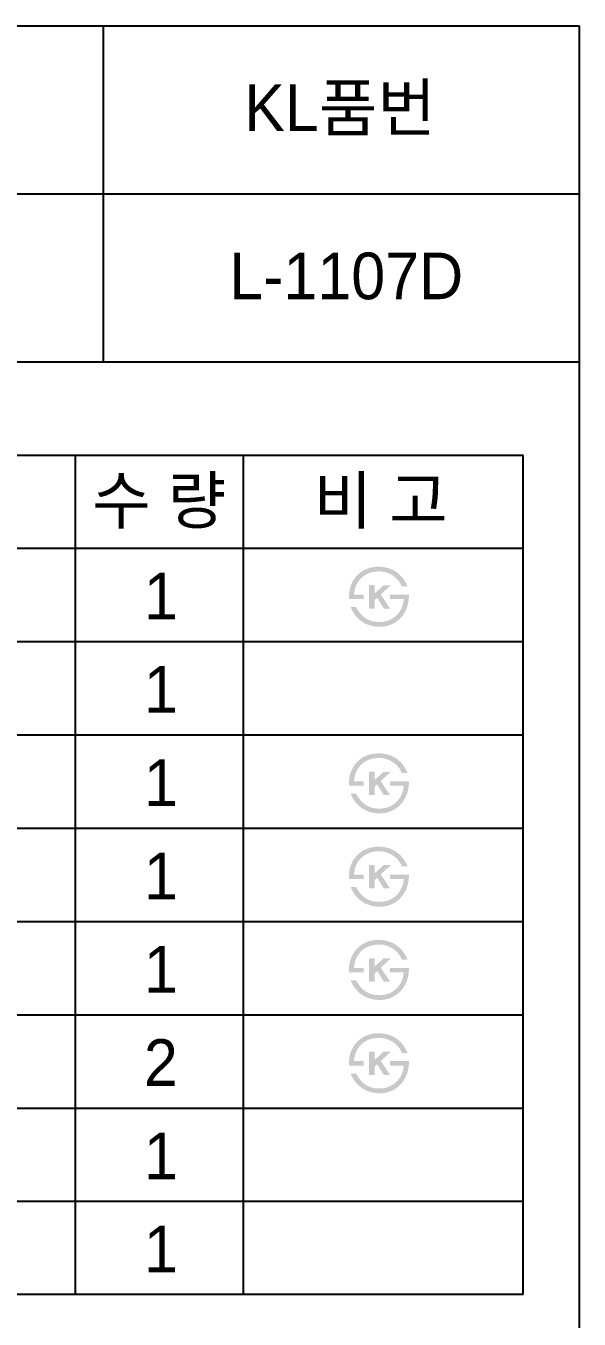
# Model space of a CAD drawing. Header units: millimetres. Extents: x 0 to 3720, y -67 to 2530.
# Drawn here: x 3424 to 3720, y 1837 to 2530 of the extents above; entities that cross this region are included whole.
import ezdxf
from ezdxf.enums import TextEntityAlignment as Align

# ---------------------------------------------------------------- set-up
doc = ezdxf.new("R2010")
doc.units = ezdxf.units.MM
doc.layers.add('TEXT', color=7, linetype='Continuous')
doc.layers.add('도각라인', color=7, linetype='Continuous')
doc.styles.add('타이틀', font='H2GTRM.TTF', dxfattribs={"height": 25})

msp = doc.modelspace()

# ---------------------------------------------------------------- hatches: boundary and pattern name
at = {"layer": 'TEXT'}
for points in [[(3596.89, 2222.79), (3596.87, 2223.2), (3596.86, 2223.61), (3596.86, 2224.02), (3596.87, 2224.42), (3596.88, 2224.83), (3596.9, 2225.23), (3596.94, 2225.63), (3596.98, 2226.03), (3597.02, 2226.42), (3597.08, 2226.82), (3597.15, 2227.21), (3597.22, 2227.6), (3597.3, 2227.99), (3597.4, 2228.37), (3597.5, 2228.76), (3597.6, 2229.14), (3597.73, 2229.52), (3597.86, 2229.9), (3597.99, 2230.28), (3598.14, 2230.65), (3598.29, 2231.01), (3598.46, 2231.37), (3598.63, 2231.72), (3598.81, 2232.07), (3598.99, 2232.41), (3599.19, 2232.74), (3599.39, 2233.07), (3599.6, 2233.39), (3599.82, 2233.71), (3600.05, 2234.02), (3600.29, 2234.32), (3600.79, 2234.94), (3601.06, 2235.24), (3601.34, 2235.54), (3601.62, 2235.83), (3601.91, 2236.1), (3602.21, 2236.37), (3602.51, 2236.63), (3602.82, 2236.88), (3603.14, 2237.12), (3603.46, 2237.36), (3603.79, 2237.58), (3604.13, 2237.79), (3604.48, 2238), (3604.83, 2238.2), (3605.19, 2238.38), (3605.56, 2238.56), (3605.96, 2238.74), (3606.37, 2238.91), (3606.79, 2239.07), (3607.21, 2239.22), (3607.63, 2239.36), (3608.07, 2239.48), (3608.51, 2239.59), (3608.95, 2239.7), (3609.4, 2239.79), (3609.86, 2239.87), (3610.32, 2239.93), (3610.79, 2239.99), (3611.27, 2240.03), (3611.75, 2240.07), (3612.24, 2240.09), (3612.73, 2240.1), (3613.49, 2240.08), (3613.87, 2240.06), (3614.24, 2240.03), (3614.61, 2240), (3614.97, 2239.96), (3615.33, 2239.91), (3615.69, 2239.86), (3616.04, 2239.8), (3616.39, 2239.74), (3616.73, 2239.66), (3617.07, 2239.59), (3617.41, 2239.5), (3617.74, 2239.41), (3618.07, 2239.32), (3618.4, 2239.21), (3618.72, 2239.1), (3619.04, 2238.99), (3619.35, 2238.87), (3619.66, 2238.74), (3619.97, 2238.6), (3620.27, 2238.46), (3620.57, 2238.31), (3620.87, 2238.16), (3621.16, 2238), (3621.45, 2237.83), (3621.73, 2237.66), (3622.01, 2237.48), (3622.29, 2237.29), (3622.56, 2237.1), (3622.83, 2236.9), (3623.09, 2236.7), (3623.51, 2236.35), (3623.92, 2236), (3624.32, 2235.62), (3624.7, 2235.24), (3625.07, 2234.84), (3625.43, 2234.42), (3625.77, 2234), (3626.11, 2233.56), (3626.42, 2233.1), (3626.73, 2232.63), (3627.03, 2232.15), (3627.31, 2231.65), (3627.58, 2231.14), (3627.83, 2230.62), (3628.08, 2230.08), (3628.31, 2229.53), (3628.31, 2229.53), (3625.21, 2229.53), (3625.21, 2229.53), (3625.15, 2229.71), (3625.08, 2229.88), (3625.01, 2230.06), (3624.94, 2230.23), (3624.87, 2230.4), (3624.79, 2230.57), (3624.7, 2230.74), (3624.61, 2230.91), (3624.52, 2231.08), (3624.43, 2231.25), (3624.33, 2231.41), (3624.22, 2231.58), (3624.12, 2231.74), (3624.01, 2231.91), (3623.89, 2232.07), (3623.77, 2232.23), (3623.65, 2232.39), (3623.52, 2232.55), (3623.26, 2232.87), (3622.98, 2233.19), (3622.68, 2233.5), (3622.37, 2233.81), (3622.04, 2234.11), (3621.7, 2234.41), (3621.34, 2234.71), (3621.11, 2234.89), (3620.88, 2235.06), (3620.64, 2235.23), (3620.41, 2235.39), (3620.17, 2235.54), (3619.93, 2235.69), (3619.69, 2235.84), (3619.44, 2235.97), (3619.2, 2236.11), (3618.95, 2236.23), (3618.7, 2236.35), (3618.45, 2236.47), (3618.19, 2236.58), (3617.94, 2236.68), (3617.68, 2236.78), (3617.42, 2236.88), (3617.16, 2236.96), (3616.89, 2237.05), (3616.63, 2237.12), (3616.36, 2237.19), (3616.09, 2237.26), (3615.82, 2237.32), (3615.55, 2237.37), (3615.27, 2237.42), (3615, 2237.46), (3614.72, 2237.5), (3614.44, 2237.53), (3614.16, 2237.55), (3613.87, 2237.57), (3613.58, 2237.59), (3613.3, 2237.6), (3613.01, 2237.6), (3612.66, 2237.6), (3612.32, 2237.59), (3611.98, 2237.57), (3611.64, 2237.55), (3611.31, 2237.52), (3610.98, 2237.48), (3610.65, 2237.44), (3610.33, 2237.39), (3610.01, 2237.33), (3609.7, 2237.27), (3609.39, 2237.2), (3609.08, 2237.13), (3608.78, 2237.05), (3608.48, 2236.96), (3608.18, 2236.86), (3607.89, 2236.76), (3607.6, 2236.66), (3607.32, 2236.54), (3607.04, 2236.42), (3606.76, 2236.29), (3606.49, 2236.16), (3606.22, 2236.02), (3605.95, 2235.87), (3605.69, 2235.72), (3605.43, 2235.56), (3605.18, 2235.39), (3604.93, 2235.22), (3604.68, 2235.04), (3604.44, 2234.86), (3604.2, 2234.66), (3603.96, 2234.46), (3603.73, 2234.26), (3603.5, 2234.04), (3603.27, 2233.82), (3603.05, 2233.59), (3602.84, 2233.36), (3602.63, 2233.13), (3602.43, 2232.89), (3602.24, 2232.64), (3602.06, 2232.39), (3601.88, 2232.14), (3601.71, 2231.89), (3601.54, 2231.62), (3601.38, 2231.36), (3601.23, 2231.09), (3601.08, 2230.82), (3600.95, 2230.54), (3600.82, 2230.25), (3600.69, 2229.97), (3600.57, 2229.68), (3600.46, 2229.38), (3600.36, 2229.08), (3600.26, 2228.78), (3600.17, 2228.47), (3600.09, 2228.15), (3600.01, 2227.84), (3599.94, 2227.51), (3599.88, 2227.19), (3599.82, 2226.86), (3599.77, 2226.52), (3599.73, 2226.18), (3599.69, 2225.84), (3599.67, 2225.49), (3599.64, 2225.14), (3599.64, 2225.14), (3604.82, 2225.14), (3604.82, 2225.14), (3604.82, 2225.14), (3604.82, 2222.79), (3604.82, 2222.79), (3604.82, 2222.79), (3596.89, 2222.79)], [(3629.06, 2225.14), (3629.06, 2224.7), (3629.06, 2224.26), (3629.05, 2223.83), (3629.02, 2223.4), (3628.99, 2222.97), (3628.95, 2222.54), (3628.9, 2222.12), (3628.83, 2221.69), (3628.76, 2221.28), (3628.68, 2220.86), (3628.6, 2220.44), (3628.5, 2220.03), (3628.39, 2219.62), (3628.27, 2219.22), (3628.15, 2218.81), (3628.01, 2218.41), (3627.87, 2218.03), (3627.72, 2217.65), (3627.57, 2217.27), (3627.4, 2216.9), (3627.23, 2216.54), (3627.05, 2216.18), (3626.86, 2215.83), (3626.67, 2215.49), (3626.46, 2215.15), (3626.25, 2214.81), (3626.03, 2214.49), (3625.81, 2214.16), (3625.57, 2213.85), (3625.33, 2213.54), (3625.08, 2213.23), (3624.82, 2212.93), (3624.55, 2212.64), (3624.28, 2212.36), (3624, 2212.08), (3623.71, 2211.82), (3623.42, 2211.56), (3623.12, 2211.31), (3622.82, 2211.07), (3622.51, 2210.84), (3622.19, 2210.61), (3621.87, 2210.4), (3621.55, 2210.19), (3621.22, 2209.99), (3620.88, 2209.8), (3620.54, 2209.62), (3620.19, 2209.45), (3619.84, 2209.28), (3619.47, 2209.12), (3619.1, 2208.97), (3618.73, 2208.82), (3618.35, 2208.69), (3617.97, 2208.57), (3617.59, 2208.46), (3617.21, 2208.36), (3616.82, 2208.27), (3616.43, 2208.19), (3616.04, 2208.12), (3615.64, 2208.06), (3615.24, 2208.02), (3614.84, 2207.98), (3614.43, 2207.95), (3614.02, 2207.94), (3613.61, 2207.93), (3612.95, 2207.94), (3612.29, 2207.96), (3611.65, 2208.01), (3611.01, 2208.08), (3610.39, 2208.17), (3610.08, 2208.22), (3609.78, 2208.28), (3609.47, 2208.34), (3609.17, 2208.4), (3608.87, 2208.48), (3608.58, 2208.55), (3608.29, 2208.64), (3608, 2208.73), (3607.71, 2208.82), (3607.42, 2208.92), (3607.14, 2209.02), (3606.86, 2209.13), (3606.58, 2209.24), (3606.31, 2209.36), (3606.04, 2209.48), (3605.77, 2209.61), (3605.5, 2209.75), (3605.24, 2209.89), (3604.97, 2210.03), (3604.71, 2210.18), (3604.46, 2210.34), (3603.93, 2210.67), (3603.67, 2210.85), (3603.41, 2211.03), (3603.16, 2211.22), (3602.91, 2211.41), (3602.66, 2211.61), (3602.42, 2211.81), (3602.18, 2212.02), (3601.95, 2212.24), (3601.72, 2212.45), (3601.5, 2212.68), (3601.28, 2212.9), (3601.06, 2213.14), (3600.85, 2213.37), (3600.65, 2213.62), (3600.44, 2213.86), (3600.25, 2214.12), (3600.05, 2214.37), (3599.86, 2214.63), (3599.68, 2214.9), (3599.5, 2215.17), (3599.32, 2215.45), (3599.15, 2215.73), (3598.98, 2216.02), (3598.82, 2216.31), (3598.66, 2216.61), (3598.5, 2216.91), (3598.35, 2217.21), (3598.06, 2217.84), (3597.79, 2218.49), (3597.79, 2218.49), (3600.74, 2218.49), (3600.74, 2218.49), (3600.97, 2218.06), (3601.2, 2217.65), (3601.44, 2217.25), (3601.69, 2216.86), (3601.93, 2216.48), (3602.19, 2216.11), (3602.45, 2215.75), (3602.71, 2215.41), (3602.98, 2215.08), (3603.25, 2214.76), (3603.53, 2214.45), (3603.82, 2214.15), (3604.11, 2213.87), (3604.41, 2213.6), (3604.71, 2213.33), (3605.01, 2213.08), (3605.24, 2212.91), (3605.47, 2212.74), (3605.7, 2212.58), (3605.94, 2212.43), (3606.17, 2212.28), (3606.41, 2212.14), (3606.66, 2212), (3606.9, 2211.87), (3607.15, 2211.74), (3607.4, 2211.63), (3607.66, 2211.51), (3607.91, 2211.41), (3608.17, 2211.31), (3608.43, 2211.21), (3608.7, 2211.12), (3608.97, 2211.04), (3609.24, 2210.96), (3609.51, 2210.89), (3609.79, 2210.83), (3610.07, 2210.77), (3610.35, 2210.72), (3610.63, 2210.67), (3610.92, 2210.63), (3611.21, 2210.59), (3611.5, 2210.57), (3611.8, 2210.54), (3612.1, 2210.53), (3612.4, 2210.52), (3612.7, 2210.51), (3613.01, 2210.51), (3613.32, 2210.52), (3614.18, 2210.54), (3614.45, 2210.56), (3614.72, 2210.58), (3614.99, 2210.6), (3615.26, 2210.63), (3615.52, 2210.67), (3615.79, 2210.71), (3616.05, 2210.76), (3616.31, 2210.81), (3616.57, 2210.87), (3616.83, 2210.93), (3617.08, 2211), (3617.34, 2211.08), (3617.59, 2211.16), (3617.84, 2211.25), (3618.09, 2211.34), (3618.33, 2211.44), (3618.58, 2211.54), (3618.82, 2211.65), (3619.06, 2211.76), (3619.3, 2211.88), (3619.54, 2212.01), (3619.78, 2212.14), (3620.01, 2212.27), (3620.25, 2212.42), (3620.48, 2212.56), (3620.71, 2212.72), (3620.94, 2212.88), (3621.16, 2213.04), (3621.39, 2213.21), (3621.61, 2213.38), (3621.87, 2213.6), (3622.12, 2213.82), (3622.36, 2214.05), (3622.59, 2214.28), (3622.82, 2214.51), (3623.04, 2214.76), (3623.25, 2215), (3623.46, 2215.25), (3623.66, 2215.51), (3623.85, 2215.77), (3624.04, 2216.04), (3624.21, 2216.31), (3624.38, 2216.58), (3624.55, 2216.86), (3624.7, 2217.15), (3624.85, 2217.44), (3624.99, 2217.74), (3625.13, 2218.04), (3625.26, 2218.35), (3625.38, 2218.66), (3625.49, 2218.97), (3625.59, 2219.3), (3625.69, 2219.62), (3625.78, 2219.95), (3625.87, 2220.29), (3625.95, 2220.63), (3626.02, 2220.98), (3626.08, 2221.33), (3626.13, 2221.69), (3626.18, 2222.05), (3626.22, 2222.42), (3626.26, 2222.79), (3626.26, 2222.79), (3618.83, 2222.79), (3618.83, 2222.79), (3618.83, 2222.79), (3618.83, 2225.14), (3618.83, 2225.14), (3618.83, 2225.14), (3629.06, 2225.14)], [(3610.65, 2225.83), (3615.45, 2230.18), (3619.32, 2230.18), (3613.95, 2225.23), (3618.98, 2217.72), (3615.6, 2217.72), (3612.04, 2223.43), (3610.65, 2222.19), (3610.65, 2217.72), (3607.7, 2217.72), (3607.7, 2230.29), (3610.65, 2230.29)], [(3596.89, 2122.79), (3596.87, 2123.2), (3596.86, 2123.61), (3596.86, 2124.02), (3596.87, 2124.42), (3596.88, 2124.83), (3596.9, 2125.23), (3596.94, 2125.63), (3596.98, 2126.03), (3597.02, 2126.42), (3597.08, 2126.82), (3597.15, 2127.21), (3597.22, 2127.6), (3597.3, 2127.99), (3597.4, 2128.37), (3597.5, 2128.76), (3597.6, 2129.14), (3597.73, 2129.52), (3597.86, 2129.9), (3597.99, 2130.28), (3598.14, 2130.65), (3598.29, 2131.01), (3598.46, 2131.37), (3598.63, 2131.72), (3598.81, 2132.07), (3598.99, 2132.41), (3599.19, 2132.74), (3599.39, 2133.07), (3599.6, 2133.39), (3599.82, 2133.71), (3600.05, 2134.02), (3600.29, 2134.32), (3600.79, 2134.94), (3601.06, 2135.24), (3601.34, 2135.54), (3601.62, 2135.83), (3601.91, 2136.1), (3602.21, 2136.37), (3602.51, 2136.63), (3602.82, 2136.88), (3603.14, 2137.12), (3603.46, 2137.36), (3603.79, 2137.58), (3604.13, 2137.79), (3604.48, 2138), (3604.83, 2138.2), (3605.19, 2138.38), (3605.56, 2138.56), (3605.96, 2138.74), (3606.37, 2138.91), (3606.79, 2139.07), (3607.21, 2139.22), (3607.63, 2139.36), (3608.07, 2139.48), (3608.51, 2139.59), (3608.95, 2139.7), (3609.4, 2139.79), (3609.86, 2139.87), (3610.32, 2139.93), (3610.79, 2139.99), (3611.27, 2140.03), (3611.75, 2140.07), (3612.24, 2140.09), (3612.73, 2140.1), (3613.49, 2140.08), (3613.87, 2140.06), (3614.24, 2140.03), (3614.61, 2140), (3614.97, 2139.96), (3615.33, 2139.91), (3615.69, 2139.86), (3616.04, 2139.8), (3616.39, 2139.74), (3616.73, 2139.66), (3617.07, 2139.59), (3617.41, 2139.5), (3617.74, 2139.41), (3618.07, 2139.32), (3618.4, 2139.21), (3618.72, 2139.1), (3619.04, 2138.99), (3619.35, 2138.87), (3619.66, 2138.74), (3619.97, 2138.6), (3620.27, 2138.46), (3620.57, 2138.31), (3620.87, 2138.16), (3621.16, 2138), (3621.45, 2137.83), (3621.73, 2137.66), (3622.01, 2137.48), (3622.29, 2137.29), (3622.56, 2137.1), (3622.83, 2136.9), (3623.09, 2136.7), (3623.51, 2136.35), (3623.92, 2136), (3624.32, 2135.62), (3624.7, 2135.24), (3625.07, 2134.84), (3625.43, 2134.42), (3625.77, 2134), (3626.11, 2133.56), (3626.42, 2133.1), (3626.73, 2132.63), (3627.03, 2132.15), (3627.31, 2131.65), (3627.58, 2131.14), (3627.83, 2130.62), (3628.08, 2130.08), (3628.31, 2129.53), (3628.31, 2129.53), (3625.21, 2129.53), (3625.21, 2129.53), (3625.15, 2129.71), (3625.08, 2129.88), (3625.01, 2130.06), (3624.94, 2130.23), (3624.87, 2130.4), (3624.79, 2130.57), (3624.7, 2130.74), (3624.61, 2130.91), (3624.52, 2131.08), (3624.43, 2131.25), (3624.33, 2131.41), (3624.22, 2131.58), (3624.12, 2131.74), (3624.01, 2131.91), (3623.89, 2132.07), (3623.77, 2132.23), (3623.65, 2132.39), (3623.52, 2132.55), (3623.26, 2132.87), (3622.98, 2133.19), (3622.68, 2133.5), (3622.37, 2133.81), (3622.04, 2134.11), (3621.7, 2134.41), (3621.34, 2134.71), (3621.11, 2134.89), (3620.88, 2135.06), (3620.64, 2135.23), (3620.41, 2135.39), (3620.17, 2135.54), (3619.93, 2135.69), (3619.69, 2135.84), (3619.44, 2135.97), (3619.2, 2136.11), (3618.95, 2136.23), (3618.7, 2136.35), (3618.45, 2136.47), (3618.19, 2136.58), (3617.94, 2136.68), (3617.68, 2136.78), (3617.42, 2136.88), (3617.16, 2136.96), (3616.89, 2137.05), (3616.63, 2137.12), (3616.36, 2137.19), (3616.09, 2137.26), (3615.82, 2137.32), (3615.55, 2137.37), (3615.27, 2137.42), (3615, 2137.46), (3614.72, 2137.5), (3614.44, 2137.53), (3614.16, 2137.55), (3613.87, 2137.57), (3613.58, 2137.59), (3613.3, 2137.6), (3613.01, 2137.6), (3612.66, 2137.6), (3612.32, 2137.59), (3611.98, 2137.57), (3611.64, 2137.55), (3611.31, 2137.52), (3610.98, 2137.48), (3610.65, 2137.44), (3610.33, 2137.39), (3610.01, 2137.33), (3609.7, 2137.27), (3609.39, 2137.2), (3609.08, 2137.13), (3608.78, 2137.05), (3608.48, 2136.96), (3608.18, 2136.86), (3607.89, 2136.76), (3607.6, 2136.66), (3607.32, 2136.54), (3607.04, 2136.42), (3606.76, 2136.29), (3606.49, 2136.16), (3606.22, 2136.02), (3605.95, 2135.87), (3605.69, 2135.72), (3605.43, 2135.56), (3605.18, 2135.39), (3604.93, 2135.22), (3604.68, 2135.04), (3604.44, 2134.86), (3604.2, 2134.66), (3603.96, 2134.46), (3603.73, 2134.26), (3603.5, 2134.04), (3603.27, 2133.82), (3603.05, 2133.59), (3602.84, 2133.36), (3602.63, 2133.13), (3602.43, 2132.89), (3602.24, 2132.64), (3602.06, 2132.39), (3601.88, 2132.14), (3601.71, 2131.89), (3601.54, 2131.62), (3601.38, 2131.36), (3601.23, 2131.09), (3601.08, 2130.82), (3600.95, 2130.54), (3600.82, 2130.25), (3600.69, 2129.97), (3600.57, 2129.68), (3600.46, 2129.38), (3600.36, 2129.08), (3600.26, 2128.78), (3600.17, 2128.47), (3600.09, 2128.15), (3600.01, 2127.84), (3599.94, 2127.51), (3599.88, 2127.19), (3599.82, 2126.86), (3599.77, 2126.52), (3599.73, 2126.18), (3599.69, 2125.84), (3599.67, 2125.49), (3599.64, 2125.14), (3599.64, 2125.14), (3604.82, 2125.14), (3604.82, 2125.14), (3604.82, 2125.14), (3604.82, 2122.79), (3604.82, 2122.79), (3604.82, 2122.79), (3596.89, 2122.79)], [(3610.65, 2125.83), (3615.45, 2130.18), (3619.32, 2130.18), (3613.95, 2125.23), (3618.98, 2117.72), (3615.6, 2117.72), (3612.04, 2123.43), (3610.65, 2122.19), (3610.65, 2117.72), (3607.7, 2117.72), (3607.7, 2130.29), (3610.65, 2130.29)], [(3629.06, 2125.14), (3629.06, 2124.7), (3629.06, 2124.26), (3629.05, 2123.83), (3629.02, 2123.4), (3628.99, 2122.97), (3628.95, 2122.54), (3628.9, 2122.12), (3628.83, 2121.69), (3628.76, 2121.28), (3628.68, 2120.86), (3628.6, 2120.44), (3628.5, 2120.03), (3628.39, 2119.62), (3628.27, 2119.22), (3628.15, 2118.81), (3628.01, 2118.41), (3627.87, 2118.03), (3627.72, 2117.65), (3627.57, 2117.27), (3627.4, 2116.9), (3627.23, 2116.54), (3627.05, 2116.18), (3626.86, 2115.83), (3626.67, 2115.49), (3626.46, 2115.15), (3626.25, 2114.81), (3626.03, 2114.49), (3625.81, 2114.16), (3625.57, 2113.85), (3625.33, 2113.54), (3625.08, 2113.23), (3624.82, 2112.93), (3624.55, 2112.64), (3624.28, 2112.36), (3624, 2112.08), (3623.71, 2111.82), (3623.42, 2111.56), (3623.12, 2111.31), (3622.82, 2111.07), (3622.51, 2110.84), (3622.19, 2110.61), (3621.87, 2110.4), (3621.55, 2110.19), (3621.22, 2109.99), (3620.88, 2109.8), (3620.54, 2109.62), (3620.19, 2109.45), (3619.84, 2109.28), (3619.47, 2109.12), (3619.1, 2108.97), (3618.73, 2108.82), (3618.35, 2108.69), (3617.97, 2108.57), (3617.59, 2108.46), (3617.21, 2108.36), (3616.82, 2108.27), (3616.43, 2108.19), (3616.04, 2108.12), (3615.64, 2108.06), (3615.24, 2108.02), (3614.84, 2107.98), (3614.43, 2107.95), (3614.02, 2107.94), (3613.61, 2107.93), (3612.95, 2107.94), (3612.29, 2107.96), (3611.65, 2108.01), (3611.01, 2108.08), (3610.39, 2108.17), (3610.08, 2108.22), (3609.78, 2108.28), (3609.47, 2108.34), (3609.17, 2108.4), (3608.87, 2108.48), (3608.58, 2108.55), (3608.29, 2108.64), (3608, 2108.73), (3607.71, 2108.82), (3607.42, 2108.92), (3607.14, 2109.02), (3606.86, 2109.13), (3606.58, 2109.24), (3606.31, 2109.36), (3606.04, 2109.48), (3605.77, 2109.61), (3605.5, 2109.75), (3605.24, 2109.89), (3604.97, 2110.03), (3604.71, 2110.18), (3604.46, 2110.34), (3603.93, 2110.67), (3603.67, 2110.85), (3603.41, 2111.03), (3603.16, 2111.22), (3602.91, 2111.41), (3602.66, 2111.61), (3602.42, 2111.81), (3602.18, 2112.02), (3601.95, 2112.24), (3601.72, 2112.45), (3601.5, 2112.68), (3601.28, 2112.9), (3601.06, 2113.14), (3600.85, 2113.37), (3600.65, 2113.62), (3600.44, 2113.86), (3600.25, 2114.12), (3600.05, 2114.37), (3599.86, 2114.63), (3599.68, 2114.9), (3599.5, 2115.17), (3599.32, 2115.45), (3599.15, 2115.73), (3598.98, 2116.02), (3598.82, 2116.31), (3598.66, 2116.61), (3598.5, 2116.91), (3598.35, 2117.21), (3598.06, 2117.84), (3597.79, 2118.49), (3597.79, 2118.49), (3600.74, 2118.49), (3600.74, 2118.49), (3600.97, 2118.06), (3601.2, 2117.65), (3601.44, 2117.25), (3601.69, 2116.86), (3601.93, 2116.48), (3602.19, 2116.11), (3602.45, 2115.75), (3602.71, 2115.41), (3602.98, 2115.08), (3603.25, 2114.76), (3603.53, 2114.45), (3603.82, 2114.15), (3604.11, 2113.87), (3604.41, 2113.6), (3604.71, 2113.33), (3605.01, 2113.08), (3605.24, 2112.91), (3605.47, 2112.74), (3605.7, 2112.58), (3605.94, 2112.43), (3606.17, 2112.28), (3606.41, 2112.14), (3606.66, 2112), (3606.9, 2111.87), (3607.15, 2111.74), (3607.4, 2111.63), (3607.66, 2111.51), (3607.91, 2111.41), (3608.17, 2111.31), (3608.43, 2111.21), (3608.7, 2111.12), (3608.97, 2111.04), (3609.24, 2110.96), (3609.51, 2110.89), (3609.79, 2110.83), (3610.07, 2110.77), (3610.35, 2110.72), (3610.63, 2110.67), (3610.92, 2110.63), (3611.21, 2110.59), (3611.5, 2110.57), (3611.8, 2110.54), (3612.1, 2110.53), (3612.4, 2110.52), (3612.7, 2110.51), (3613.01, 2110.51), (3613.32, 2110.52), (3614.18, 2110.54), (3614.45, 2110.56), (3614.72, 2110.58), (3614.99, 2110.6), (3615.26, 2110.63), (3615.52, 2110.67), (3615.79, 2110.71), (3616.05, 2110.76), (3616.31, 2110.81), (3616.57, 2110.87), (3616.83, 2110.93), (3617.08, 2111), (3617.34, 2111.08), (3617.59, 2111.16), (3617.84, 2111.25), (3618.09, 2111.34), (3618.33, 2111.44), (3618.58, 2111.54), (3618.82, 2111.65), (3619.06, 2111.76), (3619.3, 2111.88), (3619.54, 2112.01), (3619.78, 2112.14), (3620.01, 2112.27), (3620.25, 2112.42), (3620.48, 2112.56), (3620.71, 2112.72), (3620.94, 2112.88), (3621.16, 2113.04), (3621.39, 2113.21), (3621.61, 2113.38), (3621.87, 2113.6), (3622.12, 2113.82), (3622.36, 2114.05), (3622.59, 2114.28), (3622.82, 2114.51), (3623.04, 2114.76), (3623.25, 2115), (3623.46, 2115.25), (3623.66, 2115.51), (3623.85, 2115.77), (3624.04, 2116.04), (3624.21, 2116.31), (3624.38, 2116.58), (3624.55, 2116.86), (3624.7, 2117.15), (3624.85, 2117.44), (3624.99, 2117.74), (3625.13, 2118.04), (3625.26, 2118.35), (3625.38, 2118.66), (3625.49, 2118.97), (3625.59, 2119.3), (3625.69, 2119.62), (3625.78, 2119.95), (3625.87, 2120.29), (3625.95, 2120.63), (3626.02, 2120.98), (3626.08, 2121.33), (3626.13, 2121.69), (3626.18, 2122.05), (3626.22, 2122.42), (3626.26, 2122.79), (3626.26, 2122.79), (3618.83, 2122.79), (3618.83, 2122.79), (3618.83, 2122.79), (3618.83, 2125.14), (3618.83, 2125.14), (3618.83, 2125.14), (3629.06, 2125.14)], [(3596.89, 2072.79), (3596.87, 2073.2), (3596.86, 2073.61), (3596.86, 2074.02), (3596.87, 2074.42), (3596.88, 2074.83), (3596.9, 2075.23), (3596.94, 2075.63), (3596.98, 2076.03), (3597.02, 2076.42), (3597.08, 2076.82), (3597.15, 2077.21), (3597.22, 2077.6), (3597.3, 2077.99), (3597.4, 2078.37), (3597.5, 2078.76), (3597.6, 2079.14), (3597.73, 2079.52), (3597.86, 2079.9), (3597.99, 2080.28), (3598.14, 2080.65), (3598.29, 2081.01), (3598.46, 2081.37), (3598.63, 2081.72), (3598.81, 2082.07), (3598.99, 2082.41), (3599.19, 2082.74), (3599.39, 2083.07), (3599.6, 2083.39), (3599.82, 2083.71), (3600.05, 2084.02), (3600.29, 2084.32), (3600.79, 2084.94), (3601.06, 2085.24), (3601.34, 2085.54), (3601.62, 2085.83), (3601.91, 2086.1), (3602.21, 2086.37), (3602.51, 2086.63), (3602.82, 2086.88), (3603.14, 2087.12), (3603.46, 2087.36), (3603.79, 2087.58), (3604.13, 2087.79), (3604.48, 2088), (3604.83, 2088.2), (3605.19, 2088.38), (3605.56, 2088.56), (3605.96, 2088.74), (3606.37, 2088.91), (3606.79, 2089.07), (3607.21, 2089.22), (3607.63, 2089.36), (3608.07, 2089.48), (3608.51, 2089.59), (3608.95, 2089.7), (3609.4, 2089.79), (3609.86, 2089.87), (3610.32, 2089.93), (3610.79, 2089.99), (3611.27, 2090.03), (3611.75, 2090.07), (3612.24, 2090.09), (3612.73, 2090.1), (3613.49, 2090.08), (3613.87, 2090.06), (3614.24, 2090.03), (3614.61, 2090), (3614.97, 2089.96), (3615.33, 2089.91), (3615.69, 2089.86), (3616.04, 2089.8), (3616.39, 2089.74), (3616.73, 2089.66), (3617.07, 2089.59), (3617.41, 2089.5), (3617.74, 2089.41), (3618.07, 2089.32), (3618.4, 2089.21), (3618.72, 2089.1), (3619.04, 2088.99), (3619.35, 2088.87), (3619.66, 2088.74), (3619.97, 2088.6), (3620.27, 2088.46), (3620.57, 2088.31), (3620.87, 2088.16), (3621.16, 2088), (3621.45, 2087.83), (3621.73, 2087.66), (3622.01, 2087.48), (3622.29, 2087.29), (3622.56, 2087.1), (3622.83, 2086.9), (3623.09, 2086.7), (3623.51, 2086.35), (3623.92, 2086), (3624.32, 2085.62), (3624.7, 2085.24), (3625.07, 2084.84), (3625.43, 2084.42), (3625.77, 2084), (3626.11, 2083.56), (3626.42, 2083.1), (3626.73, 2082.63), (3627.03, 2082.15), (3627.31, 2081.65), (3627.58, 2081.14), (3627.83, 2080.62), (3628.08, 2080.08), (3628.31, 2079.53), (3628.31, 2079.53), (3625.21, 2079.53), (3625.21, 2079.53), (3625.15, 2079.71), (3625.08, 2079.88), (3625.01, 2080.06), (3624.94, 2080.23), (3624.87, 2080.4), (3624.79, 2080.57), (3624.7, 2080.74), (3624.61, 2080.91), (3624.52, 2081.08), (3624.43, 2081.25), (3624.33, 2081.41), (3624.22, 2081.58), (3624.12, 2081.74), (3624.01, 2081.91), (3623.89, 2082.07), (3623.77, 2082.23), (3623.65, 2082.39), (3623.52, 2082.55), (3623.26, 2082.87), (3622.98, 2083.19), (3622.68, 2083.5), (3622.37, 2083.81), (3622.04, 2084.11), (3621.7, 2084.41), (3621.34, 2084.71), (3621.11, 2084.89), (3620.88, 2085.06), (3620.64, 2085.23), (3620.41, 2085.39), (3620.17, 2085.54), (3619.93, 2085.69), (3619.69, 2085.84), (3619.44, 2085.97), (3619.2, 2086.11), (3618.95, 2086.23), (3618.7, 2086.35), (3618.45, 2086.47), (3618.19, 2086.58), (3617.94, 2086.68), (3617.68, 2086.78), (3617.42, 2086.88), (3617.16, 2086.96), (3616.89, 2087.05), (3616.63, 2087.12), (3616.36, 2087.19), (3616.09, 2087.26), (3615.82, 2087.32), (3615.55, 2087.37), (3615.27, 2087.42), (3615, 2087.46), (3614.72, 2087.5), (3614.44, 2087.53), (3614.16, 2087.55), (3613.87, 2087.57), (3613.58, 2087.59), (3613.3, 2087.6), (3613.01, 2087.6), (3612.66, 2087.6), (3612.32, 2087.59), (3611.98, 2087.57), (3611.64, 2087.55), (3611.31, 2087.52), (3610.98, 2087.48), (3610.65, 2087.44), (3610.33, 2087.39), (3610.01, 2087.33), (3609.7, 2087.27), (3609.39, 2087.2), (3609.08, 2087.13), (3608.78, 2087.05), (3608.48, 2086.96), (3608.18, 2086.86), (3607.89, 2086.76), (3607.6, 2086.66), (3607.32, 2086.54), (3607.04, 2086.42), (3606.76, 2086.29), (3606.49, 2086.16), (3606.22, 2086.02), (3605.95, 2085.87), (3605.69, 2085.72), (3605.43, 2085.56), (3605.18, 2085.39), (3604.93, 2085.22), (3604.68, 2085.04), (3604.44, 2084.86), (3604.2, 2084.66), (3603.96, 2084.46), (3603.73, 2084.26), (3603.5, 2084.04), (3603.27, 2083.82), (3603.05, 2083.59), (3602.84, 2083.36), (3602.63, 2083.13), (3602.43, 2082.89), (3602.24, 2082.64), (3602.06, 2082.39), (3601.88, 2082.14), (3601.71, 2081.89), (3601.54, 2081.62), (3601.38, 2081.36), (3601.23, 2081.09), (3601.08, 2080.82), (3600.95, 2080.54), (3600.82, 2080.25), (3600.69, 2079.97), (3600.57, 2079.68), (3600.46, 2079.38), (3600.36, 2079.08), (3600.26, 2078.78), (3600.17, 2078.47), (3600.09, 2078.15), (3600.01, 2077.84), (3599.94, 2077.51), (3599.88, 2077.19), (3599.82, 2076.86), (3599.77, 2076.52), (3599.73, 2076.18), (3599.69, 2075.84), (3599.67, 2075.49), (3599.64, 2075.14), (3599.64, 2075.14), (3604.82, 2075.14), (3604.82, 2075.14), (3604.82, 2075.14), (3604.82, 2072.79), (3604.82, 2072.79), (3604.82, 2072.79), (3596.89, 2072.79)], [(3610.65, 2075.83), (3615.45, 2080.18), (3619.32, 2080.18), (3613.95, 2075.23), (3618.98, 2067.72), (3615.6, 2067.72), (3612.04, 2073.43), (3610.65, 2072.19), (3610.65, 2067.72), (3607.7, 2067.72), (3607.7, 2080.29), (3610.65, 2080.29)], [(3629.06, 2075.14), (3629.06, 2074.7), (3629.06, 2074.26), (3629.05, 2073.83), (3629.02, 2073.4), (3628.99, 2072.97), (3628.95, 2072.54), (3628.9, 2072.12), (3628.83, 2071.69), (3628.76, 2071.28), (3628.68, 2070.86), (3628.6, 2070.44), (3628.5, 2070.03), (3628.39, 2069.62), (3628.27, 2069.22), (3628.15, 2068.81), (3628.01, 2068.41), (3627.87, 2068.03), (3627.72, 2067.65), (3627.57, 2067.27), (3627.4, 2066.9), (3627.23, 2066.54), (3627.05, 2066.18), (3626.86, 2065.83), (3626.67, 2065.49), (3626.46, 2065.15), (3626.25, 2064.81), (3626.03, 2064.49), (3625.81, 2064.16), (3625.57, 2063.85), (3625.33, 2063.54), (3625.08, 2063.23), (3624.82, 2062.93), (3624.55, 2062.64), (3624.28, 2062.36), (3624, 2062.08), (3623.71, 2061.82), (3623.42, 2061.56), (3623.12, 2061.31), (3622.82, 2061.07), (3622.51, 2060.84), (3622.19, 2060.61), (3621.87, 2060.4), (3621.55, 2060.19), (3621.22, 2059.99), (3620.88, 2059.8), (3620.54, 2059.62), (3620.19, 2059.45), (3619.84, 2059.28), (3619.47, 2059.12), (3619.1, 2058.97), (3618.73, 2058.82), (3618.35, 2058.69), (3617.97, 2058.57), (3617.59, 2058.46), (3617.21, 2058.36), (3616.82, 2058.27), (3616.43, 2058.19), (3616.04, 2058.12), (3615.64, 2058.06), (3615.24, 2058.02), (3614.84, 2057.98), (3614.43, 2057.95), (3614.02, 2057.94), (3613.61, 2057.93), (3612.95, 2057.94), (3612.29, 2057.96), (3611.65, 2058.01), (3611.01, 2058.08), (3610.39, 2058.17), (3610.08, 2058.22), (3609.78, 2058.28), (3609.47, 2058.34), (3609.17, 2058.4), (3608.87, 2058.48), (3608.58, 2058.55), (3608.29, 2058.64), (3608, 2058.73), (3607.71, 2058.82), (3607.42, 2058.92), (3607.14, 2059.02), (3606.86, 2059.13), (3606.58, 2059.24), (3606.31, 2059.36), (3606.04, 2059.48), (3605.77, 2059.61), (3605.5, 2059.75), (3605.24, 2059.89), (3604.97, 2060.03), (3604.71, 2060.18), (3604.46, 2060.34), (3603.93, 2060.67), (3603.67, 2060.85), (3603.41, 2061.03), (3603.16, 2061.22), (3602.91, 2061.41), (3602.66, 2061.61), (3602.42, 2061.81), (3602.18, 2062.02), (3601.95, 2062.24), (3601.72, 2062.45), (3601.5, 2062.68), (3601.28, 2062.9), (3601.06, 2063.14), (3600.85, 2063.37), (3600.65, 2063.62), (3600.44, 2063.86), (3600.25, 2064.12), (3600.05, 2064.37), (3599.86, 2064.63), (3599.68, 2064.9), (3599.5, 2065.17), (3599.32, 2065.45), (3599.15, 2065.73), (3598.98, 2066.02), (3598.82, 2066.31), (3598.66, 2066.61), (3598.5, 2066.91), (3598.35, 2067.21), (3598.06, 2067.84), (3597.79, 2068.49), (3597.79, 2068.49), (3600.74, 2068.49), (3600.74, 2068.49), (3600.97, 2068.06), (3601.2, 2067.65), (3601.44, 2067.25), (3601.69, 2066.86), (3601.93, 2066.48), (3602.19, 2066.11), (3602.45, 2065.75), (3602.71, 2065.41), (3602.98, 2065.08), (3603.25, 2064.76), (3603.53, 2064.45), (3603.82, 2064.15), (3604.11, 2063.87), (3604.41, 2063.6), (3604.71, 2063.33), (3605.01, 2063.08), (3605.24, 2062.91), (3605.47, 2062.74), (3605.7, 2062.58), (3605.94, 2062.43), (3606.17, 2062.28), (3606.41, 2062.14), (3606.66, 2062), (3606.9, 2061.87), (3607.15, 2061.74), (3607.4, 2061.63), (3607.66, 2061.51), (3607.91, 2061.41), (3608.17, 2061.31), (3608.43, 2061.21), (3608.7, 2061.12), (3608.97, 2061.04), (3609.24, 2060.96), (3609.51, 2060.89), (3609.79, 2060.83), (3610.07, 2060.77), (3610.35, 2060.72), (3610.63, 2060.67), (3610.92, 2060.63), (3611.21, 2060.59), (3611.5, 2060.57), (3611.8, 2060.54), (3612.1, 2060.53), (3612.4, 2060.52), (3612.7, 2060.51), (3613.01, 2060.51), (3613.32, 2060.52), (3614.18, 2060.54), (3614.45, 2060.56), (3614.72, 2060.58), (3614.99, 2060.6), (3615.26, 2060.63), (3615.52, 2060.67), (3615.79, 2060.71), (3616.05, 2060.76), (3616.31, 2060.81), (3616.57, 2060.87), (3616.83, 2060.93), (3617.08, 2061), (3617.34, 2061.08), (3617.59, 2061.16), (3617.84, 2061.25), (3618.09, 2061.34), (3618.33, 2061.44), (3618.58, 2061.54), (3618.82, 2061.65), (3619.06, 2061.76), (3619.3, 2061.88), (3619.54, 2062.01), (3619.78, 2062.14), (3620.01, 2062.27), (3620.25, 2062.42), (3620.48, 2062.56), (3620.71, 2062.72), (3620.94, 2062.88), (3621.16, 2063.04), (3621.39, 2063.21), (3621.61, 2063.38), (3621.87, 2063.6), (3622.12, 2063.82), (3622.36, 2064.05), (3622.59, 2064.28), (3622.82, 2064.51), (3623.04, 2064.76), (3623.25, 2065), (3623.46, 2065.25), (3623.66, 2065.51), (3623.85, 2065.77), (3624.04, 2066.04), (3624.21, 2066.31), (3624.38, 2066.58), (3624.55, 2066.86), (3624.7, 2067.15), (3624.85, 2067.44), (3624.99, 2067.74), (3625.13, 2068.04), (3625.26, 2068.35), (3625.38, 2068.66), (3625.49, 2068.97), (3625.59, 2069.3), (3625.69, 2069.62), (3625.78, 2069.95), (3625.87, 2070.29), (3625.95, 2070.63), (3626.02, 2070.98), (3626.08, 2071.33), (3626.13, 2071.69), (3626.18, 2072.05), (3626.22, 2072.42), (3626.26, 2072.79), (3626.26, 2072.79), (3618.83, 2072.79), (3618.83, 2072.79), (3618.83, 2072.79), (3618.83, 2075.14), (3618.83, 2075.14), (3618.83, 2075.14), (3629.06, 2075.14)], [(3596.89, 2022.79), (3596.87, 2023.2), (3596.86, 2023.61), (3596.86, 2024.02), (3596.87, 2024.42), (3596.88, 2024.83), (3596.9, 2025.23), (3596.94, 2025.63), (3596.98, 2026.03), (3597.02, 2026.42), (3597.08, 2026.82), (3597.15, 2027.21), (3597.22, 2027.6), (3597.3, 2027.99), (3597.4, 2028.37), (3597.5, 2028.76), (3597.6, 2029.14), (3597.73, 2029.52), (3597.86, 2029.9), (3597.99, 2030.28), (3598.14, 2030.65), (3598.29, 2031.01), (3598.46, 2031.37), (3598.63, 2031.72), (3598.81, 2032.07), (3598.99, 2032.41), (3599.19, 2032.74), (3599.39, 2033.07), (3599.6, 2033.39), (3599.82, 2033.71), (3600.05, 2034.02), (3600.29, 2034.32), (3600.79, 2034.94), (3601.06, 2035.24), (3601.34, 2035.54), (3601.62, 2035.83), (3601.91, 2036.1), (3602.21, 2036.37), (3602.51, 2036.63), (3602.82, 2036.88), (3603.14, 2037.12), (3603.46, 2037.36), (3603.79, 2037.58), (3604.13, 2037.79), (3604.48, 2038), (3604.83, 2038.2), (3605.19, 2038.38), (3605.56, 2038.56), (3605.96, 2038.74), (3606.37, 2038.91), (3606.79, 2039.07), (3607.21, 2039.22), (3607.63, 2039.36), (3608.07, 2039.48), (3608.51, 2039.59), (3608.95, 2039.7), (3609.4, 2039.79), (3609.86, 2039.87), (3610.32, 2039.93), (3610.79, 2039.99), (3611.27, 2040.03), (3611.75, 2040.07), (3612.24, 2040.09), (3612.73, 2040.1), (3613.49, 2040.08), (3613.87, 2040.06), (3614.24, 2040.03), (3614.61, 2040), (3614.97, 2039.96), (3615.33, 2039.91), (3615.69, 2039.86), (3616.04, 2039.8), (3616.39, 2039.74), (3616.73, 2039.66), (3617.07, 2039.59), (3617.41, 2039.5), (3617.74, 2039.41), (3618.07, 2039.32), (3618.4, 2039.21), (3618.72, 2039.1), (3619.04, 2038.99), (3619.35, 2038.87), (3619.66, 2038.74), (3619.97, 2038.6), (3620.27, 2038.46), (3620.57, 2038.31), (3620.87, 2038.16), (3621.16, 2038), (3621.45, 2037.83), (3621.73, 2037.66), (3622.01, 2037.48), (3622.29, 2037.29), (3622.56, 2037.1), (3622.83, 2036.9), (3623.09, 2036.7), (3623.51, 2036.35), (3623.92, 2036), (3624.32, 2035.62), (3624.7, 2035.24), (3625.07, 2034.84), (3625.43, 2034.42), (3625.77, 2034), (3626.11, 2033.56), (3626.42, 2033.1), (3626.73, 2032.63), (3627.03, 2032.15), (3627.31, 2031.65), (3627.58, 2031.14), (3627.83, 2030.62), (3628.08, 2030.08), (3628.31, 2029.53), (3628.31, 2029.53), (3625.21, 2029.53), (3625.21, 2029.53), (3625.15, 2029.71), (3625.08, 2029.88), (3625.01, 2030.06), (3624.94, 2030.23), (3624.87, 2030.4), (3624.79, 2030.57), (3624.7, 2030.74), (3624.61, 2030.91), (3624.52, 2031.08), (3624.43, 2031.25), (3624.33, 2031.41), (3624.22, 2031.58), (3624.12, 2031.74), (3624.01, 2031.91), (3623.89, 2032.07), (3623.77, 2032.23), (3623.65, 2032.39), (3623.52, 2032.55), (3623.26, 2032.87), (3622.98, 2033.19), (3622.68, 2033.5), (3622.37, 2033.81), (3622.04, 2034.11), (3621.7, 2034.41), (3621.34, 2034.71), (3621.11, 2034.89), (3620.88, 2035.06), (3620.64, 2035.23), (3620.41, 2035.39), (3620.17, 2035.54), (3619.93, 2035.69), (3619.69, 2035.84), (3619.44, 2035.97), (3619.2, 2036.11), (3618.95, 2036.23), (3618.7, 2036.35), (3618.45, 2036.47), (3618.19, 2036.58), (3617.94, 2036.68), (3617.68, 2036.78), (3617.42, 2036.88), (3617.16, 2036.96), (3616.89, 2037.05), (3616.63, 2037.12), (3616.36, 2037.19), (3616.09, 2037.26), (3615.82, 2037.32), (3615.55, 2037.37), (3615.27, 2037.42), (3615, 2037.46), (3614.72, 2037.5), (3614.44, 2037.53), (3614.16, 2037.55), (3613.87, 2037.57), (3613.58, 2037.59), (3613.3, 2037.6), (3613.01, 2037.6), (3612.66, 2037.6), (3612.32, 2037.59), (3611.98, 2037.57), (3611.64, 2037.55), (3611.31, 2037.52), (3610.98, 2037.48), (3610.65, 2037.44), (3610.33, 2037.39), (3610.01, 2037.33), (3609.7, 2037.27), (3609.39, 2037.2), (3609.08, 2037.13), (3608.78, 2037.05), (3608.48, 2036.96), (3608.18, 2036.86), (3607.89, 2036.76), (3607.6, 2036.66), (3607.32, 2036.54), (3607.04, 2036.42), (3606.76, 2036.29), (3606.49, 2036.16), (3606.22, 2036.02), (3605.95, 2035.87), (3605.69, 2035.72), (3605.43, 2035.56), (3605.18, 2035.39), (3604.93, 2035.22), (3604.68, 2035.04), (3604.44, 2034.86), (3604.2, 2034.66), (3603.96, 2034.46), (3603.73, 2034.26), (3603.5, 2034.04), (3603.27, 2033.82), (3603.05, 2033.59), (3602.84, 2033.36), (3602.63, 2033.13), (3602.43, 2032.89), (3602.24, 2032.64), (3602.06, 2032.39), (3601.88, 2032.14), (3601.71, 2031.89), (3601.54, 2031.62), (3601.38, 2031.36), (3601.23, 2031.09), (3601.08, 2030.82), (3600.95, 2030.54), (3600.82, 2030.25), (3600.69, 2029.97), (3600.57, 2029.68), (3600.46, 2029.38), (3600.36, 2029.08), (3600.26, 2028.78), (3600.17, 2028.47), (3600.09, 2028.15), (3600.01, 2027.84), (3599.94, 2027.51), (3599.88, 2027.19), (3599.82, 2026.86), (3599.77, 2026.52), (3599.73, 2026.18), (3599.69, 2025.84), (3599.67, 2025.49), (3599.64, 2025.14), (3599.64, 2025.14), (3604.82, 2025.14), (3604.82, 2025.14), (3604.82, 2025.14), (3604.82, 2022.79), (3604.82, 2022.79), (3604.82, 2022.79), (3596.89, 2022.79)], [(3629.06, 2025.14), (3629.06, 2024.7), (3629.06, 2024.26), (3629.05, 2023.83), (3629.02, 2023.4), (3628.99, 2022.97), (3628.95, 2022.54), (3628.9, 2022.12), (3628.83, 2021.69), (3628.76, 2021.28), (3628.68, 2020.86), (3628.6, 2020.44), (3628.5, 2020.03), (3628.39, 2019.62), (3628.27, 2019.22), (3628.15, 2018.81), (3628.01, 2018.41), (3627.87, 2018.03), (3627.72, 2017.65), (3627.57, 2017.27), (3627.4, 2016.9), (3627.23, 2016.54), (3627.05, 2016.18), (3626.86, 2015.83), (3626.67, 2015.49), (3626.46, 2015.15), (3626.25, 2014.81), (3626.03, 2014.49), (3625.81, 2014.16), (3625.57, 2013.85), (3625.33, 2013.54), (3625.08, 2013.23), (3624.82, 2012.93), (3624.55, 2012.64), (3624.28, 2012.36), (3624, 2012.08), (3623.71, 2011.82), (3623.42, 2011.56), (3623.12, 2011.31), (3622.82, 2011.07), (3622.51, 2010.84), (3622.19, 2010.61), (3621.87, 2010.4), (3621.55, 2010.19), (3621.22, 2009.99), (3620.88, 2009.8), (3620.54, 2009.62), (3620.19, 2009.45), (3619.84, 2009.28), (3619.47, 2009.12), (3619.1, 2008.97), (3618.73, 2008.82), (3618.35, 2008.69), (3617.97, 2008.57), (3617.59, 2008.46), (3617.21, 2008.36), (3616.82, 2008.27), (3616.43, 2008.19), (3616.04, 2008.12), (3615.64, 2008.06), (3615.24, 2008.02), (3614.84, 2007.98), (3614.43, 2007.95), (3614.02, 2007.94), (3613.61, 2007.93), (3612.95, 2007.94), (3612.29, 2007.96), (3611.65, 2008.01), (3611.01, 2008.08), (3610.39, 2008.17), (3610.08, 2008.22), (3609.78, 2008.28), (3609.47, 2008.34), (3609.17, 2008.4), (3608.87, 2008.48), (3608.58, 2008.55), (3608.29, 2008.64), (3608, 2008.73), (3607.71, 2008.82), (3607.42, 2008.92), (3607.14, 2009.02), (3606.86, 2009.13), (3606.58, 2009.24), (3606.31, 2009.36), (3606.04, 2009.48), (3605.77, 2009.61), (3605.5, 2009.75), (3605.24, 2009.89), (3604.97, 2010.03), (3604.71, 2010.18), (3604.46, 2010.34), (3603.93, 2010.67), (3603.67, 2010.85), (3603.41, 2011.03), (3603.16, 2011.22), (3602.91, 2011.41), (3602.66, 2011.61), (3602.42, 2011.81), (3602.18, 2012.02), (3601.95, 2012.24), (3601.72, 2012.45), (3601.5, 2012.68), (3601.28, 2012.9), (3601.06, 2013.14), (3600.85, 2013.37), (3600.65, 2013.62), (3600.44, 2013.86), (3600.25, 2014.12), (3600.05, 2014.37), (3599.86, 2014.63), (3599.68, 2014.9), (3599.5, 2015.17), (3599.32, 2015.45), (3599.15, 2015.73), (3598.98, 2016.02), (3598.82, 2016.31), (3598.66, 2016.61), (3598.5, 2016.91), (3598.35, 2017.21), (3598.06, 2017.84), (3597.79, 2018.49), (3597.79, 2018.49), (3600.74, 2018.49), (3600.74, 2018.49), (3600.97, 2018.06), (3601.2, 2017.65), (3601.44, 2017.25), (3601.69, 2016.86), (3601.93, 2016.48), (3602.19, 2016.11), (3602.45, 2015.75), (3602.71, 2015.41), (3602.98, 2015.08), (3603.25, 2014.76), (3603.53, 2014.45), (3603.82, 2014.15), (3604.11, 2013.87), (3604.41, 2013.6), (3604.71, 2013.33), (3605.01, 2013.08), (3605.24, 2012.91), (3605.47, 2012.74), (3605.7, 2012.58), (3605.94, 2012.43), (3606.17, 2012.28), (3606.41, 2012.14), (3606.66, 2012), (3606.9, 2011.87), (3607.15, 2011.74), (3607.4, 2011.63), (3607.66, 2011.51), (3607.91, 2011.41), (3608.17, 2011.31), (3608.43, 2011.21), (3608.7, 2011.12), (3608.97, 2011.04), (3609.24, 2010.96), (3609.51, 2010.89), (3609.79, 2010.83), (3610.07, 2010.77), (3610.35, 2010.72), (3610.63, 2010.67), (3610.92, 2010.63), (3611.21, 2010.59), (3611.5, 2010.57), (3611.8, 2010.54), (3612.1, 2010.53), (3612.4, 2010.52), (3612.7, 2010.51), (3613.01, 2010.51), (3613.32, 2010.52), (3614.18, 2010.54), (3614.45, 2010.56), (3614.72, 2010.58), (3614.99, 2010.6), (3615.26, 2010.63), (3615.52, 2010.67), (3615.79, 2010.71), (3616.05, 2010.76), (3616.31, 2010.81), (3616.57, 2010.87), (3616.83, 2010.93), (3617.08, 2011), (3617.34, 2011.08), (3617.59, 2011.16), (3617.84, 2011.25), (3618.09, 2011.34), (3618.33, 2011.44), (3618.58, 2011.54), (3618.82, 2011.65), (3619.06, 2011.76), (3619.3, 2011.88), (3619.54, 2012.01), (3619.78, 2012.14), (3620.01, 2012.27), (3620.25, 2012.42), (3620.48, 2012.56), (3620.71, 2012.72), (3620.94, 2012.88), (3621.16, 2013.04), (3621.39, 2013.21), (3621.61, 2013.38), (3621.87, 2013.6), (3622.12, 2013.82), (3622.36, 2014.05), (3622.59, 2014.28), (3622.82, 2014.51), (3623.04, 2014.76), (3623.25, 2015), (3623.46, 2015.25), (3623.66, 2015.51), (3623.85, 2015.77), (3624.04, 2016.04), (3624.21, 2016.31), (3624.38, 2016.58), (3624.55, 2016.86), (3624.7, 2017.15), (3624.85, 2017.44), (3624.99, 2017.74), (3625.13, 2018.04), (3625.26, 2018.35), (3625.38, 2018.66), (3625.49, 2018.97), (3625.59, 2019.3), (3625.69, 2019.62), (3625.78, 2019.95), (3625.87, 2020.29), (3625.95, 2020.63), (3626.02, 2020.98), (3626.08, 2021.33), (3626.13, 2021.69), (3626.18, 2022.05), (3626.22, 2022.42), (3626.26, 2022.79), (3626.26, 2022.79), (3618.83, 2022.79), (3618.83, 2022.79), (3618.83, 2022.79), (3618.83, 2025.14), (3618.83, 2025.14), (3618.83, 2025.14), (3629.06, 2025.14)], [(3610.65, 2025.83), (3615.45, 2030.18), (3619.32, 2030.18), (3613.95, 2025.23), (3618.98, 2017.72), (3615.6, 2017.72), (3612.04, 2023.43), (3610.65, 2022.19), (3610.65, 2017.72), (3607.7, 2017.72), (3607.7, 2030.29), (3610.65, 2030.29)], [(3596.89, 1972.79), (3596.87, 1973.2), (3596.86, 1973.61), (3596.86, 1974.02), (3596.87, 1974.42), (3596.88, 1974.83), (3596.9, 1975.23), (3596.94, 1975.63), (3596.98, 1976.03), (3597.02, 1976.42), (3597.08, 1976.82), (3597.15, 1977.21), (3597.22, 1977.6), (3597.3, 1977.99), (3597.4, 1978.37), (3597.5, 1978.76), (3597.6, 1979.14), (3597.73, 1979.52), (3597.86, 1979.9), (3597.99, 1980.28), (3598.14, 1980.65), (3598.29, 1981.01), (3598.46, 1981.37), (3598.63, 1981.72), (3598.81, 1982.07), (3598.99, 1982.41), (3599.19, 1982.74), (3599.39, 1983.07), (3599.6, 1983.39), (3599.82, 1983.71), (3600.05, 1984.02), (3600.29, 1984.32), (3600.79, 1984.94), (3601.06, 1985.24), (3601.34, 1985.54), (3601.62, 1985.83), (3601.91, 1986.1), (3602.21, 1986.37), (3602.51, 1986.63), (3602.82, 1986.88), (3603.14, 1987.12), (3603.46, 1987.36), (3603.79, 1987.58), (3604.13, 1987.79), (3604.48, 1988), (3604.83, 1988.2), (3605.19, 1988.38), (3605.56, 1988.56), (3605.96, 1988.74), (3606.37, 1988.91), (3606.79, 1989.07), (3607.21, 1989.22), (3607.63, 1989.36), (3608.07, 1989.48), (3608.51, 1989.59), (3608.95, 1989.7), (3609.4, 1989.79), (3609.86, 1989.87), (3610.32, 1989.93), (3610.79, 1989.99), (3611.27, 1990.03), (3611.75, 1990.07), (3612.24, 1990.09), (3612.73, 1990.1), (3613.49, 1990.08), (3613.87, 1990.06), (3614.24, 1990.03), (3614.61, 1990), (3614.97, 1989.96), (3615.33, 1989.91), (3615.69, 1989.86), (3616.04, 1989.8), (3616.39, 1989.74), (3616.73, 1989.66), (3617.07, 1989.59), (3617.41, 1989.5), (3617.74, 1989.41), (3618.07, 1989.32), (3618.4, 1989.21), (3618.72, 1989.1), (3619.04, 1988.99), (3619.35, 1988.87), (3619.66, 1988.74), (3619.97, 1988.6), (3620.27, 1988.46), (3620.57, 1988.31), (3620.87, 1988.16), (3621.16, 1988), (3621.45, 1987.83), (3621.73, 1987.66), (3622.01, 1987.48), (3622.29, 1987.29), (3622.56, 1987.1), (3622.83, 1986.9), (3623.09, 1986.7), (3623.51, 1986.35), (3623.92, 1986), (3624.32, 1985.62), (3624.7, 1985.24), (3625.07, 1984.84), (3625.43, 1984.42), (3625.77, 1984), (3626.11, 1983.56), (3626.42, 1983.1), (3626.73, 1982.63), (3627.03, 1982.15), (3627.31, 1981.65), (3627.58, 1981.14), (3627.83, 1980.62), (3628.08, 1980.08), (3628.31, 1979.53), (3628.31, 1979.53), (3625.21, 1979.53), (3625.21, 1979.53), (3625.15, 1979.71), (3625.08, 1979.88), (3625.01, 1980.06), (3624.94, 1980.23), (3624.87, 1980.4), (3624.79, 1980.57), (3624.7, 1980.74), (3624.61, 1980.91), (3624.52, 1981.08), (3624.43, 1981.25), (3624.33, 1981.41), (3624.22, 1981.58), (3624.12, 1981.74), (3624.01, 1981.91), (3623.89, 1982.07), (3623.77, 1982.23), (3623.65, 1982.39), (3623.52, 1982.55), (3623.26, 1982.87), (3622.98, 1983.19), (3622.68, 1983.5), (3622.37, 1983.81), (3622.04, 1984.11), (3621.7, 1984.41), (3621.34, 1984.71), (3621.11, 1984.89), (3620.88, 1985.06), (3620.64, 1985.23), (3620.41, 1985.39), (3620.17, 1985.54), (3619.93, 1985.69), (3619.69, 1985.84), (3619.44, 1985.97), (3619.2, 1986.11), (3618.95, 1986.23), (3618.7, 1986.35), (3618.45, 1986.47), (3618.19, 1986.58), (3617.94, 1986.68), (3617.68, 1986.78), (3617.42, 1986.88), (3617.16, 1986.96), (3616.89, 1987.05), (3616.63, 1987.12), (3616.36, 1987.19), (3616.09, 1987.26), (3615.82, 1987.32), (3615.55, 1987.37), (3615.27, 1987.42), (3615, 1987.46), (3614.72, 1987.5), (3614.44, 1987.53), (3614.16, 1987.55), (3613.87, 1987.57), (3613.58, 1987.59), (3613.3, 1987.6), (3613.01, 1987.6), (3612.66, 1987.6), (3612.32, 1987.59), (3611.98, 1987.57), (3611.64, 1987.55), (3611.31, 1987.52), (3610.98, 1987.48), (3610.65, 1987.44), (3610.33, 1987.39), (3610.01, 1987.33), (3609.7, 1987.27), (3609.39, 1987.2), (3609.08, 1987.13), (3608.78, 1987.05), (3608.48, 1986.96), (3608.18, 1986.86), (3607.89, 1986.76), (3607.6, 1986.66), (3607.32, 1986.54), (3607.04, 1986.42), (3606.76, 1986.29), (3606.49, 1986.16), (3606.22, 1986.02), (3605.95, 1985.87), (3605.69, 1985.72), (3605.43, 1985.56), (3605.18, 1985.39), (3604.93, 1985.22), (3604.68, 1985.04), (3604.44, 1984.86), (3604.2, 1984.66), (3603.96, 1984.46), (3603.73, 1984.26), (3603.5, 1984.04), (3603.27, 1983.82), (3603.05, 1983.59), (3602.84, 1983.36), (3602.63, 1983.13), (3602.43, 1982.89), (3602.24, 1982.64), (3602.06, 1982.39), (3601.88, 1982.14), (3601.71, 1981.89), (3601.54, 1981.62), (3601.38, 1981.36), (3601.23, 1981.09), (3601.08, 1980.82), (3600.95, 1980.54), (3600.82, 1980.25), (3600.69, 1979.97), (3600.57, 1979.68), (3600.46, 1979.38), (3600.36, 1979.08), (3600.26, 1978.78), (3600.17, 1978.47), (3600.09, 1978.15), (3600.01, 1977.84), (3599.94, 1977.51), (3599.88, 1977.19), (3599.82, 1976.86), (3599.77, 1976.52), (3599.73, 1976.18), (3599.69, 1975.84), (3599.67, 1975.49), (3599.64, 1975.14), (3599.64, 1975.14), (3604.82, 1975.14), (3604.82, 1975.14), (3604.82, 1975.14), (3604.82, 1972.79), (3604.82, 1972.79), (3604.82, 1972.79), (3596.89, 1972.79)], [(3610.65, 1975.83), (3615.45, 1980.18), (3619.32, 1980.18), (3613.95, 1975.23), (3618.98, 1967.72), (3615.6, 1967.72), (3612.04, 1973.43), (3610.65, 1972.19), (3610.65, 1967.72), (3607.7, 1967.72), (3607.7, 1980.29), (3610.65, 1980.29)], [(3629.06, 1975.14), (3629.06, 1974.7), (3629.06, 1974.26), (3629.05, 1973.83), (3629.02, 1973.4), (3628.99, 1972.97), (3628.95, 1972.54), (3628.9, 1972.12), (3628.83, 1971.69), (3628.76, 1971.28), (3628.68, 1970.86), (3628.6, 1970.44), (3628.5, 1970.03), (3628.39, 1969.62), (3628.27, 1969.22), (3628.15, 1968.81), (3628.01, 1968.41), (3627.87, 1968.03), (3627.72, 1967.65), (3627.57, 1967.27), (3627.4, 1966.9), (3627.23, 1966.54), (3627.05, 1966.18), (3626.86, 1965.83), (3626.67, 1965.49), (3626.46, 1965.15), (3626.25, 1964.81), (3626.03, 1964.49), (3625.81, 1964.16), (3625.57, 1963.85), (3625.33, 1963.54), (3625.08, 1963.23), (3624.82, 1962.93), (3624.55, 1962.64), (3624.28, 1962.36), (3624, 1962.08), (3623.71, 1961.82), (3623.42, 1961.56), (3623.12, 1961.31), (3622.82, 1961.07), (3622.51, 1960.84), (3622.19, 1960.61), (3621.87, 1960.4), (3621.55, 1960.19), (3621.22, 1959.99), (3620.88, 1959.8), (3620.54, 1959.62), (3620.19, 1959.45), (3619.84, 1959.28), (3619.47, 1959.12), (3619.1, 1958.97), (3618.73, 1958.82), (3618.35, 1958.69), (3617.97, 1958.57), (3617.59, 1958.46), (3617.21, 1958.36), (3616.82, 1958.27), (3616.43, 1958.19), (3616.04, 1958.12), (3615.64, 1958.06), (3615.24, 1958.02), (3614.84, 1957.98), (3614.43, 1957.95), (3614.02, 1957.94), (3613.61, 1957.93), (3612.95, 1957.94), (3612.29, 1957.96), (3611.65, 1958.01), (3611.01, 1958.08), (3610.39, 1958.17), (3610.08, 1958.22), (3609.78, 1958.28), (3609.47, 1958.34), (3609.17, 1958.4), (3608.87, 1958.48), (3608.58, 1958.55), (3608.29, 1958.64), (3608, 1958.73), (3607.71, 1958.82), (3607.42, 1958.92), (3607.14, 1959.02), (3606.86, 1959.13), (3606.58, 1959.24), (3606.31, 1959.36), (3606.04, 1959.48), (3605.77, 1959.61), (3605.5, 1959.75), (3605.24, 1959.89), (3604.97, 1960.03), (3604.71, 1960.18), (3604.46, 1960.34), (3603.93, 1960.67), (3603.67, 1960.85), (3603.41, 1961.03), (3603.16, 1961.22), (3602.91, 1961.41), (3602.66, 1961.61), (3602.42, 1961.81), (3602.18, 1962.02), (3601.95, 1962.24), (3601.72, 1962.45), (3601.5, 1962.68), (3601.28, 1962.9), (3601.06, 1963.14), (3600.85, 1963.37), (3600.65, 1963.62), (3600.44, 1963.86), (3600.25, 1964.12), (3600.05, 1964.37), (3599.86, 1964.63), (3599.68, 1964.9), (3599.5, 1965.17), (3599.32, 1965.45), (3599.15, 1965.73), (3598.98, 1966.02), (3598.82, 1966.31), (3598.66, 1966.61), (3598.5, 1966.91), (3598.35, 1967.21), (3598.06, 1967.84), (3597.79, 1968.49), (3597.79, 1968.49), (3600.74, 1968.49), (3600.74, 1968.49), (3600.97, 1968.06), (3601.2, 1967.65), (3601.44, 1967.25), (3601.69, 1966.86), (3601.93, 1966.48), (3602.19, 1966.11), (3602.45, 1965.75), (3602.71, 1965.41), (3602.98, 1965.08), (3603.25, 1964.76), (3603.53, 1964.45), (3603.82, 1964.15), (3604.11, 1963.87), (3604.41, 1963.6), (3604.71, 1963.33), (3605.01, 1963.08), (3605.24, 1962.91), (3605.47, 1962.74), (3605.7, 1962.58), (3605.94, 1962.43), (3606.17, 1962.28), (3606.41, 1962.14), (3606.66, 1962), (3606.9, 1961.87), (3607.15, 1961.74), (3607.4, 1961.63), (3607.66, 1961.51), (3607.91, 1961.41), (3608.17, 1961.31), (3608.43, 1961.21), (3608.7, 1961.12), (3608.97, 1961.04), (3609.24, 1960.96), (3609.51, 1960.89), (3609.79, 1960.83), (3610.07, 1960.77), (3610.35, 1960.72), (3610.63, 1960.67), (3610.92, 1960.63), (3611.21, 1960.59), (3611.5, 1960.57), (3611.8, 1960.54), (3612.1, 1960.53), (3612.4, 1960.52), (3612.7, 1960.51), (3613.01, 1960.51), (3613.32, 1960.52), (3614.18, 1960.54), (3614.45, 1960.56), (3614.72, 1960.58), (3614.99, 1960.6), (3615.26, 1960.63), (3615.52, 1960.67), (3615.79, 1960.71), (3616.05, 1960.76), (3616.31, 1960.81), (3616.57, 1960.87), (3616.83, 1960.93), (3617.08, 1961), (3617.34, 1961.08), (3617.59, 1961.16), (3617.84, 1961.25), (3618.09, 1961.34), (3618.33, 1961.44), (3618.58, 1961.54), (3618.82, 1961.65), (3619.06, 1961.76), (3619.3, 1961.88), (3619.54, 1962.01), (3619.78, 1962.14), (3620.01, 1962.27), (3620.25, 1962.42), (3620.48, 1962.56), (3620.71, 1962.72), (3620.94, 1962.88), (3621.16, 1963.04), (3621.39, 1963.21), (3621.61, 1963.38), (3621.87, 1963.6), (3622.12, 1963.82), (3622.36, 1964.05), (3622.59, 1964.28), (3622.82, 1964.51), (3623.04, 1964.76), (3623.25, 1965), (3623.46, 1965.25), (3623.66, 1965.51), (3623.85, 1965.77), (3624.04, 1966.04), (3624.21, 1966.31), (3624.38, 1966.58), (3624.55, 1966.86), (3624.7, 1967.15), (3624.85, 1967.44), (3624.99, 1967.74), (3625.13, 1968.04), (3625.26, 1968.35), (3625.38, 1968.66), (3625.49, 1968.97), (3625.59, 1969.3), (3625.69, 1969.62), (3625.78, 1969.95), (3625.87, 1970.29), (3625.95, 1970.63), (3626.02, 1970.98), (3626.08, 1971.33), (3626.13, 1971.69), (3626.18, 1972.05), (3626.22, 1972.42), (3626.26, 1972.79), (3626.26, 1972.79), (3618.83, 1972.79), (3618.83, 1972.79), (3618.83, 1972.79), (3618.83, 1975.14), (3618.83, 1975.14), (3618.83, 1975.14), (3629.06, 1975.14)]]:
    msp.add_hatch(color=256, dxfattribs=at).paths.add_polyline_path(points, flags=0)

# ---------------------------------------------------------------- linework, layer by layer
at = {"layer": '도각라인', "color": 7}
for p, q in [((1920.31, 2530), (3720.31, 2530)), ((3465.31, 2350), (3465.31, 2530)), ((3720.31, 2530), (3720.31, 0)), ((2440.31, 2440), (3720.31, 2440)), ((1920.31, 2350), (3720.31, 2350)), ((2895.31, 2300), (3690.31, 2300)), ((3450.31, 1850), (3450.31, 2300)), ((3540.31, 1850), (3540.31, 2300)), ((3690.31, 1850), (3690.31, 2300)), ((2895.31, 2250), (3690.31, 2250)), ((2895.31, 2200), (3690.31, 2200)), ((2895.31, 2150), (3690.31, 2150)), ((2895.31, 2100), (3690.31, 2100)), ((2895.31, 2050), (3690.31, 2050)), ((2895.31, 2000), (3690.31, 2000)), ((2895.31, 1950), (3690.31, 1950)), ((3690.31, 1900), (2895.31, 1900)), ((3690.31, 1850), (2895.31, 1850))]:
    msp.add_line(p, q, dxfattribs=at)

# ---------------------------------------------------------------- texts
at = {"layer": 'TEXT', "style": '타이틀'}
for s, p in [('KL품번', (3592.09, 2486.15)), ('L-1107D', (3595.42, 2396)), ('수 량', (3495.08, 2275.73)), ('비 고', (3613.93, 2275.73)), ('1', (3496.05, 2224.38)), ('1', (3496.05, 2174.38)), ('1', (3496.05, 2124.38)), ('1', (3496.05, 2074.38)), ('1', (3496.05, 2024.38)), ('2', (3496.05, 1974.38)), ('1', (3496.05, 1924.38)), ('1', (3496.05, 1874.38))]:
    msp.add_text(s, height=25, dxfattribs=at).set_placement(p, align=Align.MIDDLE_CENTER)

doc.saveas('drawing.dxf')
